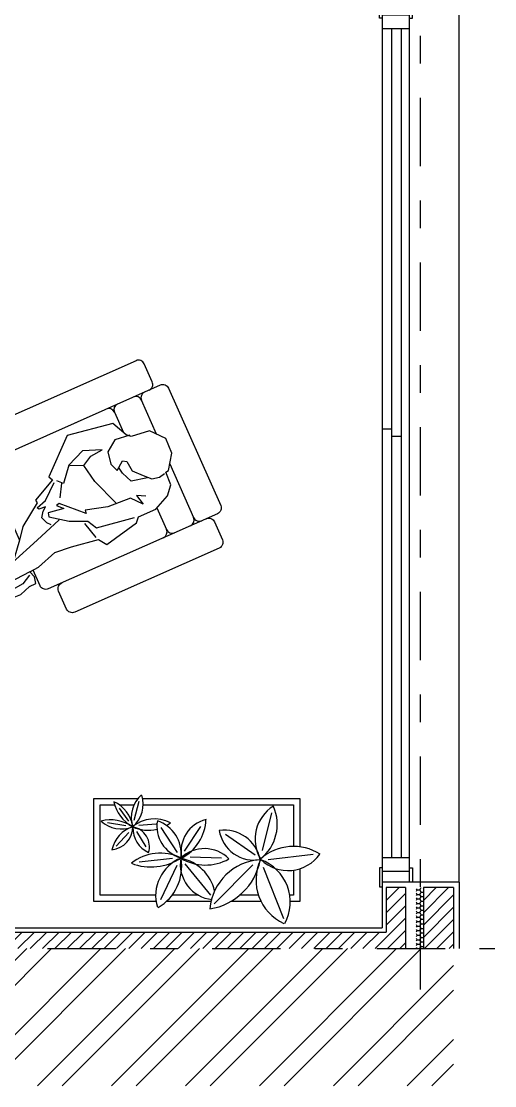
# Model space of a CAD drawing. Header units: millimetres. Extents: x 105 to 1807, y -268 to 915.
# Drawn here: x 992.774 to 994.499, y 434.213 to 438.091 of the extents above; entities that cross this region are included whole.
import ezdxf

# ---------------------------------------------------------------- set-up
doc = ezdxf.new("R2010")
doc.units = ezdxf.units.MM
doc.linetypes.add('TRAZO_Y_PUNTO', pattern=[1, 0.5, -0.25, 0, -0.25])
for name, color, linetype in [('AUXILIAR', 3, 'Continuous'), ('CARPINTERIA', 3, 'Continuous'), ('EJE', 8, 'Continuous'), ('ENFOSCADO', 4, 'Continuous'), ('ENLUCIDO', 8, 'Continuous'), ('MUEBLES', 12, 'Continuous'), ('MURO', 6, 'Continuous'), ('SOMBREADO', 8, 'Continuous'), ('VEGETACION', 4, 'Continuous')]:
    doc.layers.add(name, color=color, linetype=linetype)
pattern_1 = [(45, (804.349767, 370.048774), (-0.0224506403, 0.0224506403), [])]

# ---------------------------------------------------------------- blocks, each defined once
blk = doc.blocks.new('VENTANAL EXTERIOR')
at = {"layer": 'CARPINTERIA'}
for p, q in [((994.0788, 438.102), (994.0788, 438.172)), ((994.0788, 438.172), (994.0888, 438.172)), ((994.0888, 438.1545), (994.0888, 434.9545)), ((994.1888, 434.9545), (994.1888, 438.1545)), ((994.1988, 438.102), (994.1988, 438.1545)), ((994.3688, 434.9545), (994.3688, 438.1545)), ((994.0888, 438.1145), (994.1888, 438.1145)), ((994.0888, 438.102), (994.0788, 438.102)), ((994.1888, 438.102), (994.1988, 438.102)), ((994.0888, 438.0645), (994.1888, 438.0645)), ((994.1238, 435.0445), (994.1238, 438.0645)), ((994.1588, 435.0445), (994.1588, 438.0645)), ((994.1238, 436.6045), (994.0888, 436.6045)), ((994.1588, 436.5786), (994.1238, 436.5786)), ((994.0788, 435.007), (994.0788, 434.937)), ((994.0888, 435.007), (994.0788, 435.007)), ((994.0888, 435.0445), (994.1888, 435.0445)), ((994.1888, 435.007), (994.1988, 435.007)), ((994.1988, 435.007), (994.1988, 434.9545)), ((994.0888, 434.9945), (994.1888, 434.9945)), ((994.0788, 434.937), (994.0888, 434.937))]:
    blk.add_line(p, q, dxfattribs=at)
blk = doc.blocks.new('MUJER SENTADA')
at = {"layer": 'AUXILIAR'}
blk.add_lwpolyline([(526.131, 447.4552), (526.147, 447.4273), (526.143, 447.3955), (526.158, 447.3795), (526.1988, 447.4472), (526.2067, 447.495), (526.2196, 447.52), (526.1988, 447.5388), (526.1709, 447.5428), (526.1868, 447.5786), (526.2027, 447.6661), (526.2426, 447.7258), (526.3103, 447.8174), (526.3501, 447.8214), (526.3899, 447.9646), (526.382, 447.9885), (526.4178, 448.0562), (526.4218, 448.1278), (526.4059, 448.1716), (526.3581, 448.1995), (526.362, 448.2114), (526.3302, 448.2751), (526.2744, 448.3069), (526.2027, 448.291), (526.1589, 448.2273), (526.139, 448.2194), (526.0673, 448.2233), (525.9518, 448.0721), (525.9956, 447.893), (526.0155, 447.893), (526.0116, 447.7855), (526.0235, 447.7816), (526.0355, 447.6701), (526.0594, 447.6184), (526.0872, 447.5467), (526.0912, 447.5268), (526.0713, 447.4592), (526.0554, 447.4353), (526.0425, 447.4163), (526.0315, 447.3875), (526.0514, 447.3119), (526.0833, 447.3079), (526.0961, 447.3387), (526.0992, 447.3756), (526.1151, 447.4074)], close=True, dxfattribs=at)
for points in [[(526.151, 448.2273), (526.1151, 448.1756), (526.1231, 448.1199), (526.1629, 448.088), (526.1988, 448.084), (526.1908, 448.1278), (526.2067, 448.1358), (526.2465, 448.1199), (526.2943, 448.1318), (526.3302, 448.1437), (526.3501, 448.1676), (526.3581, 448.1915)], [(526.3143, 448.1358), (526.2704, 448.084), (526.2226, 448.088), (526.1988, 448.096)], [(526.2744, 447.9766), (526.1549, 447.9925), (526.0793, 448.0164), (526.0793, 448.0641), (526.0992, 448.1119), (526.0394, 448.0602), (526.0315, 447.9806), (526.0594, 447.9089), (526.0315, 447.901)], [(526.3541, 448.0721), (526.3222, 448.0522), (526.366, 448.0403), (526.3103, 448.0283), (526.2585, 447.9447), (526.1948, 447.8771), (526.2067, 447.8691), (526.0952, 447.8333), (526.0912, 447.8214), (526.1231, 447.8293), (526.0833, 447.7776), (526.0952, 447.7656), (526.1709, 447.8015), (526.2306, 447.8492), (526.2744, 447.8492), (526.37, 447.9766)], [(526.0793, 448.0164), (526.0355, 447.9806)], [(526.1231, 447.7457), (526.1032, 447.7418), (526.0753, 447.7457), (526.0633, 447.7696), (526.0594, 447.7895), (526.0434, 447.7656), (526.0355, 447.7656), (526.0434, 447.8094), (526.0275, 447.889)], [(526.0514, 447.9049), (526.0833, 447.8532)], [(526.2983, 447.8174), (526.2266, 447.8333)], [(526.135, 447.7816), (526.1151, 447.6622), (526.0921, 447.5268)], [(526.1709, 447.5428), (526.131, 447.4552)], [(526.1788, 447.5308), (526.1788, 447.487), (526.1549, 447.4313)], [(526.0912, 447.3716), (526.0753, 447.3597), (526.0633, 447.3637), (526.0554, 447.3915), (526.0514, 447.4353)]]:
    blk.add_lwpolyline(points, dxfattribs=at)
blk = doc.blocks.new('SILLONCONPERSONA')
at = {"layer": 'MUEBLES'}
for p, q in [((526.2336, 448.2979), (526.1015, 448.3687)), ((526.0447, 448.263), (526.1246, 448.2202)), ((526.35, 448.2354), (526.5597, 448.1229)), ((526.4182, 448.0627), (526.503, 448.0172))]:
    blk.add_line(p, q, dxfattribs=at)
for points in [[(526.1007, 448.4202, 0.414214), (526.0905, 448.4541), (526.02, 448.4919, 0.414214), (525.9862, 448.4817), (525.6836, 447.9177, 0.414214), (525.6938, 447.8838), (525.7643, 447.846, 0.414214), (525.7982, 447.8562)], [(526.0586, 447.6201), (525.78, 447.7695, -0.414214), (525.7698, 447.8034), (526.1243, 448.4643, -0.414214), (526.1582, 448.4745), (526.6164, 448.2287, -0.414214), (526.6266, 448.1948), (526.2721, 447.5339, -0.414214), (526.2383, 447.5237), (526.177, 447.5566)], [(526.603, 448.1508, -0.414214), (526.6369, 448.161), (526.7073, 448.1232, -0.414214), (526.7176, 448.0893), (526.415, 447.5253, -0.414214), (526.3812, 447.5151), (526.3107, 447.5529, -0.414214), (526.3005, 447.5868)]]:
    blk.add_lwpolyline(points, format="xyb", dxfattribs=at)
for centre, start, end in [((526.1133, 448.3908), 151.7891, 241.7891), ((526.0897, 448.3467), 61.7891, 151.7891), ((526.0329, 448.241), 61.7891, 151.7891), ((526.0566, 448.285), 151.7891, 241.7891), ((526.5715, 448.145), 241.7891, 331.7891), ((526.5479, 448.1009), 331.7891, 61.7891), ((526.5148, 448.0392), 241.7891, 331.7891), ((526.4912, 447.9952), 331.7891, 61.7891)]:
    blk.add_arc(centre, 0.025, start, end, dxfattribs=at)
at = {"layer": 'AUXILIAR'}
blk.add_blockref('MUJER SENTADA', (0, 0), dxfattribs=at)
blk = doc.blocks.new('M2')
at = {"layer": 'VEGETACION'}
for p, q in [((116.9632, 589.296), (117.0613, 589.0461)), ((117.3017, 589.2234), (117.1123, 589.034)), ((116.8853, 589.2113), (116.9315, 589.2113)), ((116.8853, 589.0525), (116.8853, 589.2113)), ((116.9153, 589.1813), (116.9339, 589.1813)), ((116.9153, 589.0592), (116.9153, 589.1813)), ((117.0731, 589.2113), (117.2201, 589.2113)), ((117.0855, 589.1813), (117.1774, 589.1813)), ((117.3161, 589.2113), (117.533, 589.2113)), ((117.444, 589.0286), (117.3191, 589.1804)), ((117.3769, 589.1813), (117.5057, 589.1813)), ((117.4816, 589.0367), (117.5609, 589.2033)), ((117.5831, 589.2113), (117.8853, 589.2113)), ((117.5851, 589.1813), (117.8553, 589.1813)), ((117.8553, 589.1813), (117.8553, 588.7413)), ((117.8853, 589.2113), (117.8853, 588.7113)), ((116.8195, 588.9829), (117.0384, 589.0085)), ((117.5031, 589.0031), (117.6656, 589.0205)), ((117.0223, 588.7801), (117.068, 588.9641)), ((117.2466, 588.8848), (117.1016, 588.9843)), ((117.4172, 588.995), (117.2654, 588.999)), ((117.4454, 588.9668), (117.3661, 588.8472)), ((117.4789, 588.9735), (117.5582, 588.8526)), ((116.8853, 588.7113), (116.8853, 588.9457)), ((116.9153, 588.7413), (116.9153, 588.9439)), ((117.6785, 588.871), (117.6332, 588.946)), ((117.716, 588.8757), (117.7771, 588.9429)), ((117.5834, 588.8364), (117.6662, 588.8427)), ((117.6896, 588.8162), (117.6647, 588.7239)), ((117.716, 588.8209), (117.7614, 588.7582)), ((117.7302, 588.8442), (117.8193, 588.8288)), ((117.6479, 588.7113), (116.8853, 588.7113)), ((117.6456, 588.7413), (116.9153, 588.7413)), ((117.8853, 588.7113), (117.6712, 588.7113)), ((117.7624, 588.7413), (117.6897, 588.7413)), ((117.8553, 588.7413), (117.7845, 588.7413))]:
    blk.add_line(p, q, dxfattribs=at)
for centre, radius, start, end in [((117.151, 589.2143), 0.2196, 151.5956, 249.6645), ((116.864, 589.1075), 0.2335, 335.2713, 64.8402), ((117.0608, 589.27), 0.262, 273.339, 355.0966), ((117.3693, 588.9536), 0.2978, 99.1813, 168.5949), ((117.6902, 589.0409), 0.2318, 120.3811, 189.3901), ((117.3876, 589.1835), 0.1975, 291.9774, 16.4658), ((117.2937, 589.0311), 0.1717, 350.1348, 84.1959), ((117.5047, 589.2086), 0.2114, 193.2233, 258.1923), ((116.942, 588.8709), 0.1902, 46.3235, 144.409), ((117.108, 588.8403), 0.1701, 8.7108, 101.2838), ((117.2527, 589.0436), 0.1791, 191.7453, 277.5249), ((117.3436, 588.8), 0.2343, 59.4247, 119.2576), ((117.6079, 588.7822), 0.2617, 68.6475, 124.0379), ((117.5615, 589.2052), 0.2286, 244.4306, 308.3251), ((116.9152, 589.1842), 0.2404, 237.4733, 311.5722), ((117.2058, 588.8374), 0.2115, 127.8338, 204.247), ((116.9127, 588.9085), 0.1894, 301.9484, 30.4135), ((117.348, 589.1214), 0.1668, 224.5281, 313.4955), ((117.5627, 588.8039), 0.2223, 117.8641, 177.4812), ((117.3035, 588.9677), 0.1584, 283.546, 11.4249), ((117.6325, 588.9817), 0.1719, 174.1995, 251.1638), ((117.4182, 588.8449), 0.1609, 350.7456, 73.3983), ((117.7136, 588.9458), 0.0985, 163.3213, 259.605), ((117.5632, 588.8538), 0.1327, 358.5764, 64.9976), ((117.6547, 588.9884), 0.1454, 286.427, 348.6852), ((117.8077, 588.8486), 0.1118, 95.3135, 180.602), ((117.6225, 588.6804), 0.1845, 66.0343, 103.8219), ((117.7513, 588.7111), 0.148, 47.8945, 111.3324), ((117.5904, 588.9844), 0.1739, 243.5257, 307.9968), ((117.6225, 588.6804), 0.1845, 119.0661, 126.4544), ((117.7935, 588.7378), 0.148, 131.2935, 197.11), ((117.5537, 588.8045), 0.15, 311.7789, 16.6245), ((117.8514, 588.8711), 0.1574, 188.6648, 246.2814), ((117.6112, 588.6892), 0.1809, 12.0591, 60.9769), ((117.8041, 589.002), 0.187, 235.792, 284.3767)]:
    blk.add_arc(centre, radius, start, end, dxfattribs=at)

msp = doc.modelspace()

# ---------------------------------------------------------------- hatches: boundary and pattern name
at = {"layer": 'SOMBREADO'}
h = msp.add_hatch(dxfattribs=at)
h.set_pattern_fill('ANSI31', color=256, scale=0.01, style=0)
h.set_pattern_definition(pattern_1)
h.paths.add_polyline_path([(987.7538, 437.2027), (987.3338, 437.2027), (987.3338, 437.2621), (987.2638, 437.2621), (987.2638, 437.2027), (985.4964, 437.2027), (985.4964, 437.0827), (987.6338, 437.0827), (987.6338, 434.7127), (994.1738, 434.7127), (994.1738, 434.9345), (994.1038, 434.9345), (994.1038, 434.7727), (987.7538, 434.7727)])
h = msp.add_hatch(dxfattribs=at)
h.set_pattern_fill('HONEY', color=256, scale=0.003, style=0)
h.set_pattern_definition([(0, (804.349767, 370.048774), (0.0142875, 0.00824889), [0.009525, -0.01905]), (120, (804.349767, 370.048774), (-0.0142874983, 0.00824889296), [0.009525, -0.01905]), (60, (804.349767, 370.048774), (1.7e-09, 0.01649778296), [-0.01905, 0.009525])])
h.paths.add_polyline_path([(994.2388, 434.9345), (994.2138, 434.9345), (994.2138, 434.7127), (994.2388, 434.7127)])
h = msp.add_hatch(dxfattribs=at)
h.set_pattern_fill('ANSI31', color=256, scale=0.01, style=0)
h.set_pattern_definition(pattern_1)
h.paths.add_polyline_path([(994.3488, 434.9345), (994.2388, 434.9345), (994.2388, 434.7127), (994.3488, 434.7127)])
h = msp.add_hatch(dxfattribs=at)
h.set_pattern_fill('ANSI32', color=256, scale=0.02, style=0)
h.set_pattern_definition([(45, (851.61878, 370.04877), (-0.13470384, 0.13470384), []), (45, (851.70858, 370.04877), (-0.13470384, 0.13470384), [])])
h.paths.add_polyline_path([(994.3488, 434.7127), (987.6188, 434.7127), (987.6188, 434.2127), (994.3488, 434.2127)])

# ---------------------------------------------------------------- linework, layer by layer
at = {"layer": 'EJE', "linetype": 'TRAZO_Y_PUNTO', "ltscale": 0.5}
msp.add_line((994.2288, 434.5627), (994.2288, 441.8677), dxfattribs=at)
at = {"layer": 'ENFOSCADO'}
for q in [(994.0888, 434.9545), (994.3688, 434.7127)]:
    msp.add_line((994.3688, 434.9545), q, dxfattribs=at)
at = {"layer": 'ENLUCIDO'}
for p in [(994.0888, 434.9545), (987.7688, 434.7877)]:
    msp.add_line(p, (994.0888, 434.7877), dxfattribs=at)
at = {"layer": 'MURO'}
for p, q in [((994.1038, 434.9345), (994.1038, 434.7727)), ((994.1738, 434.9345), (994.1038, 434.9345)), ((994.1738, 434.9345), (994.1738, 434.7127)), ((994.2388, 434.9345), (994.2388, 434.7127)), ((994.3488, 434.9345), (994.2388, 434.9345)), ((994.3488, 434.9345), (994.3488, 434.7127)), ((987.7538, 434.7727), (994.1038, 434.7727))]:
    msp.add_line(p, q, dxfattribs=at)
at = {"layer": 'MURO', "color": 5, "linetype": 'TRAZO_Y_PUNTO', "ltscale": 0.5}
msp.add_line((987.4688, 434.7127), (994.4988, 434.7127), dxfattribs=at)

# ---------------------------------------------------------------- block references
at = {"layer": 'CARPINTERIA'}
msp.add_blockref('VENTANAL EXTERIOR', (0, 0), dxfattribs=at)
at = {"layer": 'MUEBLES', "xscale": 0.8999999999999001, "yscale": 0.8999999999999001, "zscale": 0.8999999999999001, "rotation": 322.1498891807293}
msp.add_blockref('SILLONCONPERSONA', (371.7278, 408.6076), dxfattribs=at)
at = {"layer": 'VEGETACION', "xscale": 0.75, "yscale": 0.75, "zscale": 0.75, "rotation": 180}
msp.add_blockref('M2', (1081.4523, 876.7926), dxfattribs=at)

doc.saveas('drawing.dxf')
